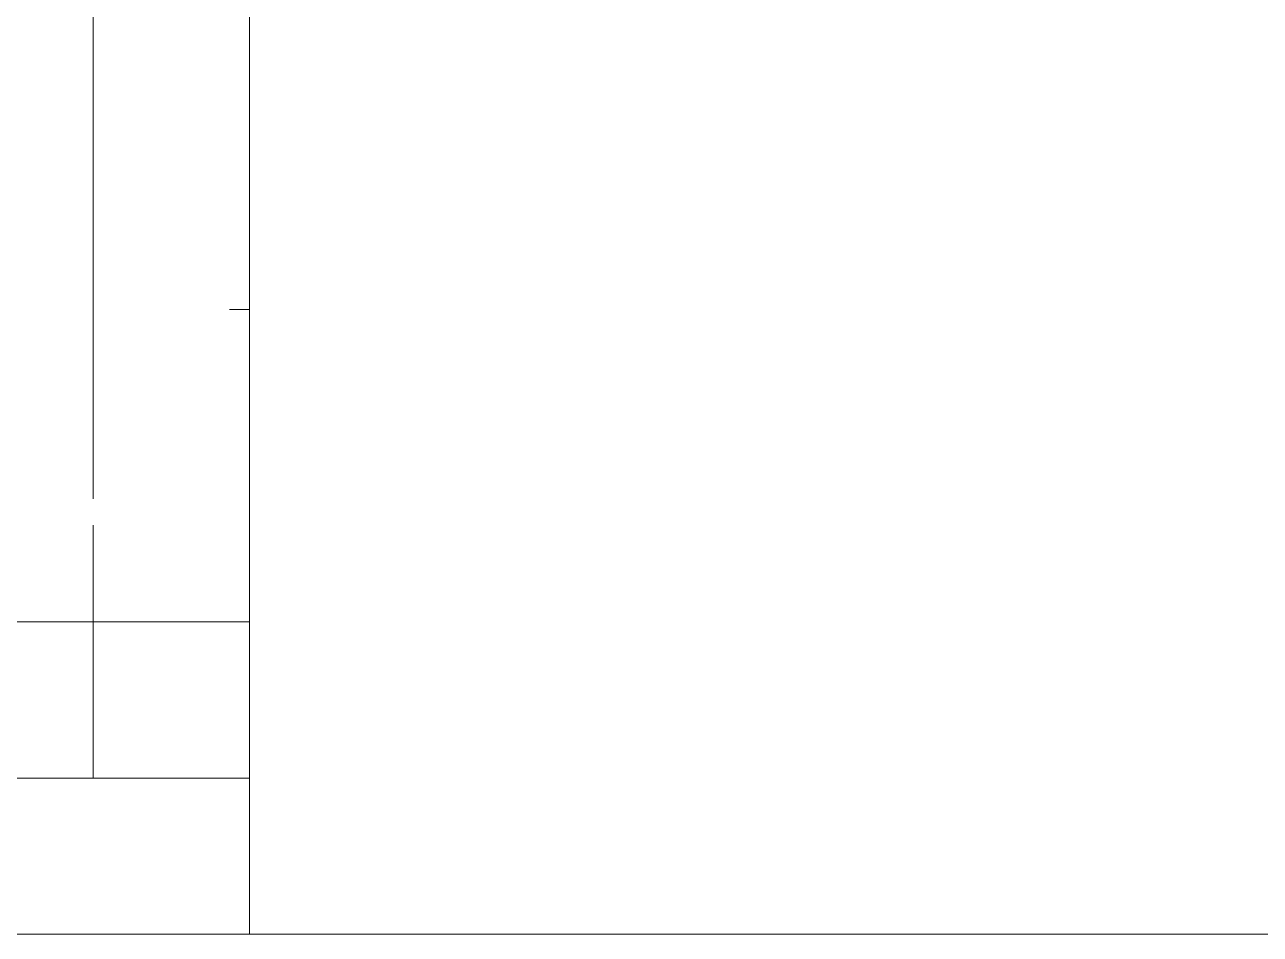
# Model space of a CAD drawing. Header units: millimetres. Extents: x 26282 to 30760, y 1404 to 4574.
# Drawn here: x 27973.78 to 27983.66, y 2947.91 to 2955.19 of the extents above; entities that cross this region are included whole.
import ezdxf

# ---------------------------------------------------------------- set-up
doc = ezdxf.new("R2010")
doc.units = ezdxf.units.MM
doc.header["$LTSCALE"] = 0.25
for name, color, linetype, lineweight in [('AB-DUV', 4, 'Continuous', 50), ('B_BOSLUK', 4, 'Continuous', 0), ('ID-ALCIPAN', 124, 'Continuous', 20), ('ID-HATCH', 252, 'Continuous', 18)]:
    doc.layers.add(name, color=color, linetype=linetype, lineweight=lineweight)
doc.linetypes.add('BATTING', pattern='A,0.0001,-0.1,[134,ltypeshp.shx,S=0.1,R=0,X=-0.1,Y=0],-0.2,[134,ltypeshp.shx,S=0.1,R=180,X=0.1,Y=0],-0.1', length=0.4001)

# ---------------------------------------------------------------- blocks, each defined once
blk = doc.blocks.new('A$C187D15ED')
at = {"layer": 'B_BOSLUK', "lineweight": 0, "elevation": 0}
blk.add_lwpolyline([(8405.1581, 2742.8864), (8503.1581, 2742.8866)], dxfattribs=at)
at = {"layer": 'ID-ALCIPAN', "ltscale": 0.25}
for p, q in [((8403.9081, 2746.3718, 0), (8403.9081, 2760.3864, 0)), ((8405.1581, 2742.8864, 0), (8405.1581, 2760.3864, 0)), ((8403.9081, 2744.1364, 0), (8403.9081, 2746.1597, 0)), ((8307.1125, 2745.3864), (8405.1581, 2745.3864)), ((8307.1125, 2745.3864), (8405.1581, 2745.3864)), ((8307.1125, 2744.1364), (8405.1581, 2744.1364)), ((8307.1125, 2744.1364), (8405.1581, 2744.1364)), ((8307.1125, 2742.8864, 0), (8405.1581, 2742.8864, 0)), ((8307.1125, 2742.8864, 0), (8405.1581, 2742.8864, 0))]:
    blk.add_line(p, q, dxfattribs=at)
at = {"layer": 'ID-HATCH', "linetype": 'BATTING', "lineweight": 0, "ltscale": 4.5}
blk.add_line((8404.9984, 2747.8864), (8405.1581, 2747.8864), dxfattribs=at)

msp = doc.modelspace()

# ---------------------------------------------------------------- block references
at = {"layer": 'AB-DUV', "ltscale": 100}
msp.add_blockref('A$C187D15ED', (19570.4239, 205.0275, 5.1264), dxfattribs=at)

doc.saveas('drawing.dxf')
